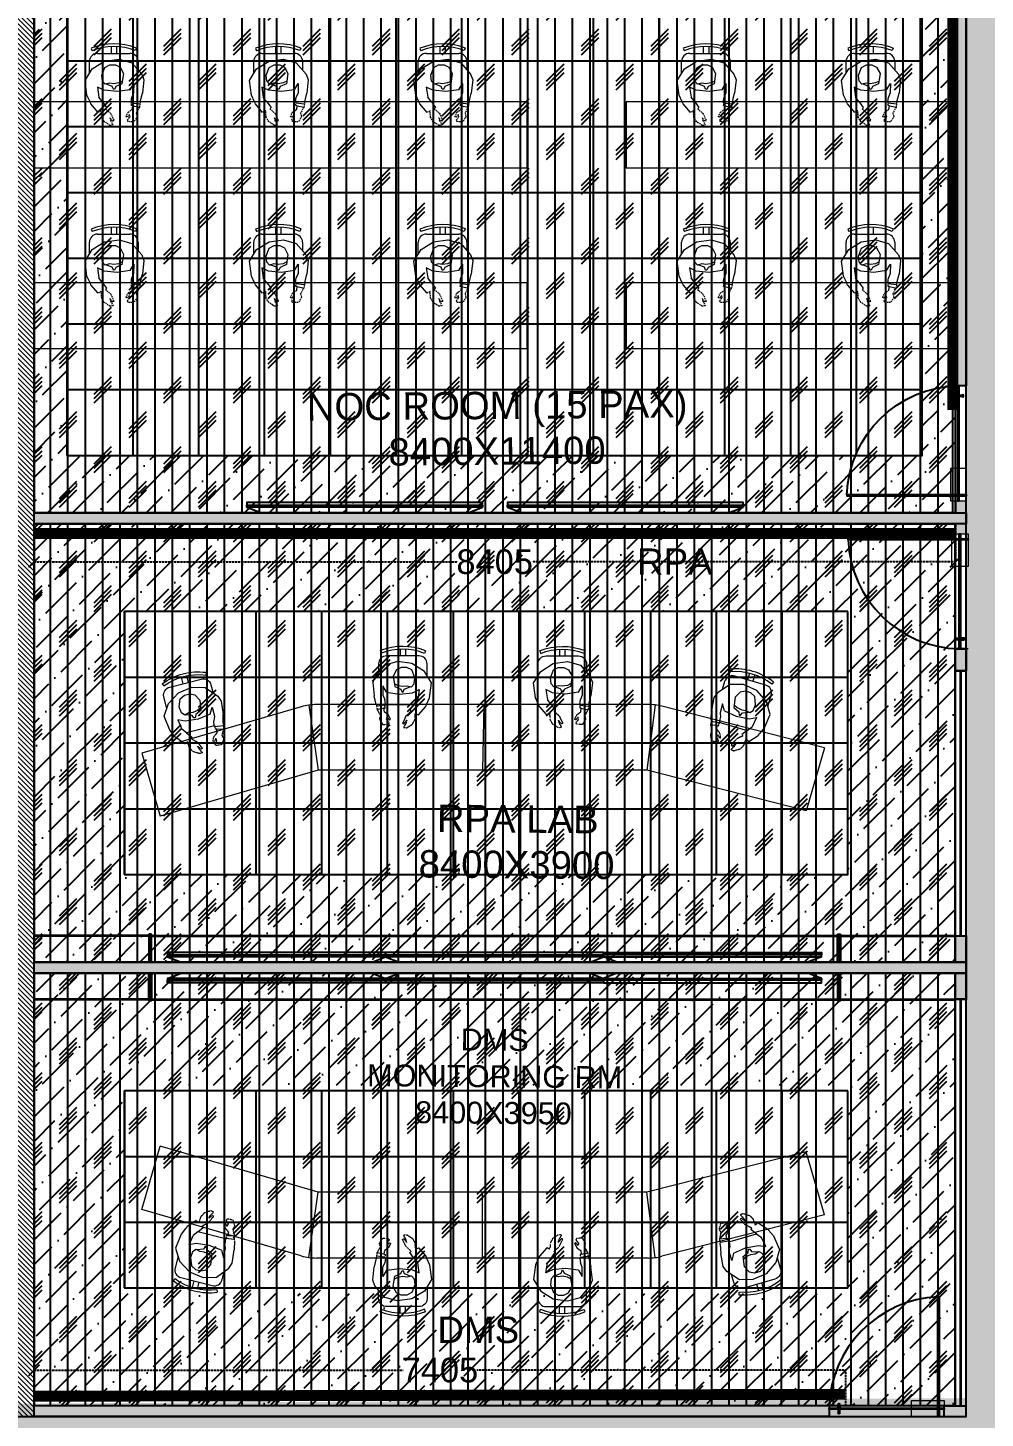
# Model space of a CAD drawing. Header units: millimetres. Extents: x 263321 to 2483465, y 33647 to 614421.
# Drawn here: x 2395340 to 2404074, y 394769 to 407459 of the extents above; entities that cross this region are included whole.
import ezdxf

# ---------------------------------------------------------------- set-up
doc = ezdxf.new("R2010")
doc.units = ezdxf.units.MM
doc.header["$PDMODE"] = 3
for name, pattern in [('( Hidden )', [0.375, 0.25, -0.125]), ('DASHED', [0.75, 0.5, -0.25]), ('HIDDEN', [0.375, 0.25, -0.125])]:
    doc.linetypes.add(name, pattern=pattern)
for name, color, linetype, lineweight in [('A-DOOR-FULL', 40, 'Continuous', 18), ('A-FURN-HUMAN', 252, 'Continuous', 9), ('A-FURN-MODULAR-', 6, 'Continuous', 9), ('A-FURN-MODULAR-CHAIR', 5, 'Continuous', 5), ('A-FURN-MODULAR-TABLETOP', 250, 'Continuous', 13), ('A-GLASS PARTITION', 5, 'Continuous', 18), ('A-GYPSUM PARTITION', 250, 'Continuous', 35), ('A-PLAN-COLUMN', 3, 'Continuous', 0), ('A-PLAN-RCC-HATCH', 8, 'Continuous', 13), ('FURNITURE', 30, 'Continuous', 5), ('FURNIURE', 33, 'Continuous', 35), ('PARTITION DIM.', 7, 'Continuous', 30), ('SW-PARTITION GYPSUM', 30, 'Continuous', 18), ('TOA-FL-CPT-1', 8, 'Continuous', 5), ('TOA-FL-CPT-3', 8, 'Continuous', 5)]:
    doc.layers.add(name, color=color, linetype=linetype, lineweight=lineweight)
for name, color, linetype in [('CEILING TOA', 250, 'Continuous'), ('DOOR', 5, 'Continuous'), ('ELECTRICAL EQUIPMENTS', 7, 'Continuous'), ('FIN WALL GRAPHIC', 10, 'Continuous'), ('FLOORING TOA', 7, 'Continuous'), ('PARTITION GYPSUM', 250, 'Continuous'), ('TEXT', 250, 'Continuous'), ('TOA-FC-MODULAR', 7, 'Continuous')]:
    doc.layers.add(name, color=color, linetype=linetype)
doc.layers.add('GRAPHIC 3- ENCLOSED AREAS', color=7, linetype='Continuous', true_color=0x408c3b)
doc.styles.add('ARIAL', font='arial.ttf')
doc.styles.add('TEXT @ 150', font='arial.ttf', dxfattribs={"height": 225})
doc.dimstyles.new('DIM @ 150', dxfattribs={"dimtxt": 225, "dimasz": 100, "dimexe": 1, "dimexo": 0, "dimgap": 0.5, "dimtad": 0, "dimdec": 0, "dimzin": 0, "dimdsep": 46, "dimtxsty": 'TEXT @ 150', "dimblk": 'ARCHTICK', "dimcen": -2, "dimclrd": 8, "dimclre": 8, "dimclrt": 256, "dimadec": 0, "dimazin": 0, "dimtfac": 1, "dimtdec": 0, "dimtofl": 0, "dimtmove": 0, "dimatfit": 3, "dimldrblk": 'OPEN90', "dimfxl": 1, "dimtolj": 1, "dimtzin": 0, "dimlwd": -1, "dimlwe": -1, "dimarcsym": 0})
pattern_1 = [(270, (90021.14, 24146.98), (158.75, -3e-14), []), (45, (89941.76, 24067.6), (-317.50014, 317.50014), [224.5065, -224.5065]), (45, (89941.76, 24027.9), (-317.50014, 317.50014), [224.5065, -224.5065]), (45, (89941.76, 23988.23), (-317.50014, 317.50014), [224.5065, -224.5065])]
pattern_2 = [(45, (13069.08, -8478.74), (84.189901, 308.696304), [396.875, -79.375, 0, -79.375])]

# ---------------------------------------------------------------- blocks, each defined once
blk = doc.blocks.new('A$C857d8ad0')
for points in [[(0, 36), (1819, 36), (1706, 81), (112, 81)], [(0, 36), (1819, 36), (1819, 21), (0, 21)], [(1819, 21), (0, 21), (0, 0), (1819, 0)]]:
    blk.add_lwpolyline(points, close=True)
blk = doc.blocks.new('Fire Tower-2700mm')
at = {"layer": 'A-PLAN-RCC-HATCH'}
h = blk.add_hatch(dxfattribs=at)
h.set_pattern_fill('ANSI31', color=256, scale=10, angle=90, style=0)
h.set_pattern_definition([(45, (218576.22, -299218.003), (22.4506403, -22.4506403), [])])
h.paths.add_polyline_path([(-4624, 7182), (-4624, -7618), (-4924, -7618), (-4924, 7182)])
at = {"layer": 'A-PLAN-COLUMN', "elevation": 0}
blk.add_lwpolyline([(-4624, 7182), (-4624, -7618), (-4924, -7618), (-4924, 7182)], close=True, dxfattribs=at)
blk = doc.blocks.new('CHOREE')
at = {"xscale": -1}
blk.add_blockref('Fire Tower-2700mm', (-8442, -1832), dxfattribs=at)
blk = doc.blocks.new('BIG CHOORE')
blk.add_blockref('CHOREE', (-2408, -1909))
blk = doc.blocks.new('Human Figure')
at = {"layer": 'A-FURN-HUMAN', "lineweight": 5}
for p, q in [((4609.08, 5772.43, 0), (4611.71, 5776.63, 0)), ((4609.08, 5772.43, 0), (4611.71, 5776.63, 0)), ((4611.71, 5776.63, 0), (4616.22, 5779.49)), ((4611.71, 5776.63, 0), (4616.22, 5779.49)), ((4616.22, 5779.49), (4621.49, 5780.21, 0)), ((4616.22, 5779.49), (4621.49, 5780.21, 0)), ((4621.49, 5780.21, 0), (4626.18, 5778.89, 0)), ((4621.49, 5780.21, 0), (4626.18, 5778.89, 0)), ((4626.18, 5778.89, 0), (4629.77, 5774.69, 0)), ((4626.18, 5778.89, 0), (4629.77, 5774.69, 0)), ((4609.78, 5766.99, 0), (4609.08, 5772.43, 0)), ((4609.78, 5766.99, 0), (4609.08, 5772.43, 0)), ((4629.77, 5774.69, 0), (4630.56, 5772.63, 0)), ((4629.77, 5774.69, 0), (4630.56, 5772.63, 0)), ((4630.56, 5772.63, 0), (4630.01, 5767.72, 0)), ((4630.56, 5772.63, 0), (4630.01, 5767.72, 0)), ((4610.91, 5764.54), (4609.78, 5766.99, 0)), ((4610.91, 5764.54), (4609.78, 5766.99, 0)), ((4616.02, 5768.83), (4613.59, 5769.99, 0)), ((4613.59, 5769.99, 0), (4614.12, 5766.32, 0)), ((4616.02, 5768.83), (4613.59, 5769.99, 0)), ((4613.59, 5769.99, 0), (4614.12, 5766.32, 0)), ((4620.77, 5768.32, 0), (4616.02, 5768.83)), ((4620.77, 5768.32, 0), (4616.02, 5768.83)), ((4625.5, 5769.01, 0), (4620.77, 5768.32, 0)), ((4625.5, 5769.01, 0), (4620.77, 5768.32, 0)), ((4626.81, 5767.94), (4626.19, 5766.32, 0)), ((4626.81, 5767.94), (4626.19, 5766.32, 0)), ((4626.86, 5771.32, 0), (4626.81, 5767.94)), ((4626.86, 5771.32, 0), (4626.81, 5767.94)), ((4629.26, 5764.54), (4630.01, 5767.72, 0)), ((4629.26, 5764.54), (4630.01, 5767.72, 0)), ((4613.88, 5760.76, 0), (4611.23, 5763.85, 0)), ((4613.88, 5760.76, 0), (4611.23, 5763.85, 0)), ((4615.48, 5764.54), (4614.12, 5766.32, 0)), ((4615.48, 5764.54), (4614.12, 5766.32, 0)), ((4615.48, 5764.54), (4616.97, 5762.59)), ((4615.48, 5764.54), (4616.97, 5762.59)), ((4625.89, 5764.54), (4626.19, 5766.32, 0)), ((4625.89, 5764.54), (4626.19, 5766.32, 0)), ((4626.5, 5763.17, 0), (4626.01, 5763.22, 0)), ((4626.5, 5763.17, 0), (4626.01, 5763.22, 0)), ((4626.32, 5761.85, 0), (4626.5, 5763.17, 0)), ((4626.32, 5761.85, 0), (4626.5, 5763.17, 0))]:
    blk.add_line(p, q, dxfattribs=at)
at = {"layer": 'A-FURN-HUMAN', "linetype": '( Hidden )', "lineweight": 5, "ltscale": 2}
for p, q in [((4611.23, 5763.85, 0), (4610.91, 5764.54, 0)), ((4611.23, 5763.85, 0), (4610.91, 5764.54, 0)), ((4615.02, 5761.34, 0), (4613.88, 5760.76, 0)), ((4615.02, 5761.34, 0), (4613.88, 5760.76, 0)), ((4615.16, 5758.98, 0), (4615.02, 5761.34, 0)), ((4615.16, 5758.98, 0), (4615.02, 5761.34, 0)), ((4616.97, 5762.59), (4616.53, 5762.09)), ((4616.97, 5762.59), (4616.53, 5762.09)), ((4616.53, 5762.09), (4618.44, 5760.37, 0)), ((4616.53, 5762.09), (4618.44, 5760.37, 0)), ((4624.81, 5760.79, 0), (4626.32, 5761.85, 0)), ((4624.81, 5760.79, 0), (4626.32, 5761.85, 0)), ((4626.01, 5763.22, 0), (4626.14, 5764.36, 0)), ((4626.01, 5763.22, 0), (4626.14, 5764.36, 0)), ((4628.92, 5762.69, 0), (4627.75, 5760.5, 0)), ((4628.92, 5762.69, 0), (4627.75, 5760.5, 0)), ((4629.12, 5763.93, 0), (4628.92, 5762.69, 0)), ((4629.12, 5763.93, 0), (4628.92, 5762.69, 0)), ((4629.26, 5764.54, 0), (4629.12, 5763.93, 0)), ((4629.26, 5764.54, 0), (4629.12, 5763.93, 0)), ((4616.12, 5757.36), (4615.16, 5758.98, 0)), ((4616.12, 5757.36), (4615.16, 5758.98, 0)), ((4618.19, 5756, 0), (4616.12, 5757.36)), ((4618.19, 5756, 0), (4616.12, 5757.36)), ((4619.17, 5757.51, 0), (4618.16, 5758.8, 0)), ((4618.16, 5758.8, 0), (4618.39, 5757.81, 0)), ((4619.17, 5757.51, 0), (4618.16, 5758.8, 0)), ((4618.16, 5758.8, 0), (4618.39, 5757.81, 0)), ((4618.39, 5757.81, 0), (4619.31, 5756.18, 0)), ((4618.39, 5757.81, 0), (4619.31, 5756.18, 0)), ((4618.44, 5760.37, 0), (4619.69, 5757.7, 0)), ((4618.44, 5760.37, 0), (4619.69, 5757.7, 0)), ((4619.69, 5757.7, 0), (4619.17, 5757.51, 0)), ((4619.69, 5757.7, 0), (4619.17, 5757.51, 0)), ((4624.06, 5759.18, 0), (4624.81, 5760.79, 0)), ((4624.06, 5759.18, 0), (4624.81, 5760.79, 0)), ((4624.51, 5758.96, 0), (4624.06, 5759.18, 0)), ((4624.51, 5758.96, 0), (4624.06, 5759.18, 0)), ((4624.5, 5757.93, 0), (4625.51, 5759.11, 0)), ((4624.5, 5757.93, 0), (4625.51, 5759.11, 0)), ((4624.87, 5757.37, 0), (4624.5, 5757.93, 0)), ((4624.87, 5757.37, 0), (4624.5, 5757.93, 0)), ((4625.32, 5759.95, 0), (4624.51, 5758.96, 0)), ((4625.32, 5759.95, 0), (4624.51, 5758.96, 0)), ((4626.89, 5757.28, 0), (4624.87, 5757.37, 0)), ((4626.89, 5757.28, 0), (4624.87, 5757.37, 0)), ((4625.51, 5759.11, 0), (4625.32, 5759.95, 0)), ((4625.51, 5759.11, 0), (4625.32, 5759.95, 0)), ((4628.12, 5759.23, 0), (4626.89, 5757.28, 0)), ((4628.12, 5759.23, 0), (4626.89, 5757.28, 0)), ((4627.75, 5760.5, 0), (4628.12, 5759.23, 0)), ((4627.75, 5760.5, 0), (4628.12, 5759.23, 0)), ((4619.31, 5756.18, 0), (4618.19, 5756, 0)), ((4619.31, 5756.18, 0), (4618.19, 5756, 0))]:
    blk.add_line(p, q, dxfattribs=at)
at = {"layer": 'A-FURN-HUMAN', "linetype": '( Hidden )', "lineweight": 5, "ltscale": 3}
for p, q in [((4625.9, 5764.39, 0), (4625.89, 5764.57, 0)), ((4625.9, 5764.39, 0), (4625.89, 5764.57, 0)), ((4626.14, 5764.36, 0), (4625.9, 5764.39, 0)), ((4626.14, 5764.36, 0), (4625.9, 5764.39, 0))]:
    blk.add_line(p, q, dxfattribs=at)
at = {"layer": 'A-FURN-HUMAN', "lineweight": 5, "elevation": 0}
for points in [[(4622.54, 5772.08), (4621.4, 5771.49), (4619.55, 5771.23), (4618.01, 5771.43), (4616.44, 5771.03), (4615.47, 5772.11), (4615.23, 5774.3), (4616.32, 5777.18), (4618.11, 5778.11), (4620.14, 5778.11), (4621.85, 5777.26), (4623.09, 5774.92), (4622.55, 5771.19), (4620.35, 5770.17), (4619.86, 5769.12), (4619.43, 5769.17), (4619.04, 5770.23), (4616.9, 5771)], [(4622.54, 5772.08), (4621.4, 5771.49), (4619.55, 5771.23), (4618.01, 5771.43), (4616.44, 5771.03), (4615.47, 5772.11), (4615.23, 5774.3), (4616.32, 5777.18), (4618.11, 5778.11), (4620.14, 5778.11), (4621.85, 5777.26), (4623.09, 5774.92), (4622.55, 5771.19), (4620.35, 5770.17), (4619.86, 5769.12), (4619.43, 5769.17), (4619.04, 5770.23), (4616.9, 5771)], [(4625.5, 5769.01), (4626.86, 5771.32)], [(4625.5, 5769.01), (4626.86, 5771.32)], [(4626.09, 5764.27), (4629.04, 5763.91)], [(4626.09, 5764.27), (4629.04, 5763.91)], [(4626.5, 5763.17), (4629.02, 5762.63)], [(4626.5, 5763.17), (4629.02, 5762.63)]]:
    blk.add_lwpolyline(points, dxfattribs=at)
at = {"layer": 'A-FURN-MODULAR-CHAIR', "color": 18, "lineweight": 15, "true_color": 0x000000}
for p, q in [((4613.64, 5782.3, 0), (4625.48, 5782.3, 0)), ((4610.68, 5774.98, 0), (4610.68, 5779.34, 0)), ((4628.44, 5779.34, 0), (4628.44, 5776.24, 0))]:
    blk.add_line(p, q, dxfattribs=at)
at = {"layer": 'A-FURN-MODULAR-CHAIR', "lineweight": 15}
for p, q in [((4613.64, 5782.3, 0), (4625.48, 5782.3, 0)), ((4610.68, 5774.98, 0), (4610.68, 5779.34, 0)), ((4628.44, 5779.34, 0), (4628.44, 5776.24, 0))]:
    blk.add_line(p, q, dxfattribs=at)
at = {"layer": 'A-FURN-MODULAR-CHAIR', "color": 18, "lineweight": 15, "true_color": 0x000000, "elevation": 0}
for points in [[(4611.29, 5784.13), (4611.67, 5783.22)], [(4618.58, 5784.79), (4618.58, 5782.3)], [(4620.56, 5784.79), (4620.56, 5782.3)], [(4627.86, 5784.22), (4627.49, 5783.3)]]:
    blk.add_lwpolyline(points, dxfattribs=at)
at = {"layer": 'A-FURN-MODULAR-CHAIR', "lineweight": 15, "elevation": 0}
for points in [[(4611.29, 5784.13), (4611.67, 5783.22)], [(4618.58, 5784.79), (4618.58, 5782.3)], [(4620.56, 5784.79), (4620.56, 5782.3)], [(4627.86, 5784.22), (4627.49, 5783.3)]]:
    blk.add_lwpolyline(points, dxfattribs=at)
at = {"layer": 'A-FURN-MODULAR-CHAIR', "color": 18, "lineweight": 15, "true_color": 0x000000, "elevation": 0}
blk.add_lwpolyline([(4625.89, 5764.57, -0.034638), (4625.48, 5764.54), (4615.48, 5764.54)], format="xyb", dxfattribs=at)
at = {"layer": 'A-FURN-MODULAR-CHAIR', "lineweight": 15, "elevation": 0}
blk.add_lwpolyline([(4625.89, 5764.57, -0.034638), (4625.48, 5764.54), (4615.48, 5764.54)], format="xyb", dxfattribs=at)
at = {"layer": 'A-FURN-MODULAR-CHAIR', "color": 18, "lineweight": 15, "true_color": 0x000000}
for centre, radius, start, end in [((4613.64, 5779.34, 0), 2.96, 90.0001, 180.0001), ((4619.68, 5763.49, 0), 22.29, 68.458, 112.0994), ((4619.68, 5763.49, 0), 21.3, 68.4839, 112.0994), ((4625.48, 5779.34, 0), 2.96, 0.0001, 90.0001)]:
    blk.add_arc(centre, radius, start, end, dxfattribs=at)
at = {"layer": 'A-FURN-MODULAR-CHAIR', "lineweight": 15}
for centre, radius, start, end in [((4613.64, 5779.34, 0), 2.96, 90.0001, 180.0001), ((4619.68, 5763.49, 0), 22.29, 68.458, 112.0994), ((4619.68, 5763.49, 0), 21.3, 68.4839, 112.0994), ((4625.48, 5779.34, 0), 2.96, 0.0001, 90.0001)]:
    blk.add_arc(centre, radius, start, end, dxfattribs=at)
blk = doc.blocks.new('FTJHT')
at = {"layer": 'A-FURN-HUMAN', "lineweight": 5}
for p, q in [((1011018, 474747, 0), (1010913, 474682, 0)), ((1011154, 474730, 0), (1011018, 474747, 0)), ((1010913, 474682, 0), (1010841, 474569, 0)), ((1011108, 474574, 0), (1011079, 474635, 0)), ((1011079, 474635, 0), (1011170, 474621, 0)), ((1011215, 474702, 0), (1011154, 474730, 0)), ((1011215, 474587, 0), (1011170, 474621, 0)), ((1011309, 474628, 0), (1011232, 474694, 0)), ((1010841, 474569, 0), (1010823, 474437, 0)), ((1011120, 474455, 0), (1011108, 474574, 0)), ((1011215, 474587, 0), (1011264, 474550, 0)), ((1010823, 474437, 0), (1010856, 474320, 0)), ((1011103, 474337, 0), (1011120, 474455, 0)), ((1010856, 474320, 0), (1010961, 474230, 0)), ((1010961, 474230, 0), (1011013, 474211, 0)), ((1011045, 474303, 0), (1011130, 474304, 0)), ((1011130, 474304, 0), (1011170, 474320, 0)), ((1011215, 474243, 0), (1011135, 474224, 0)), ((1011215, 474327, 0), (1011170, 474320, 0)), ((1011249, 474312, 0), (1011248, 474324, 0)), ((1011282, 474317, 0), (1011249, 474312, 0)), ((1011013, 474211, 0), (1011135, 474224, 0))]:
    blk.add_line(p, q, dxfattribs=at)
at = {"layer": 'A-FURN-HUMAN', "linetype": '( Hidden )', "lineweight": 5, "ltscale": 2}
for p, q in [((1011232, 474694, 0), (1011215, 474702, 0)), ((1011295, 474599, 0), (1011309, 474628, 0)), ((1011264, 474550, 0), (1011276, 474561, 0)), ((1011276, 474561, 0), (1011319, 474514, 0)), ((1011354, 474595, 0), (1011295, 474599, 0)), ((1011319, 474514, 0), (1011386, 474482, 0)), ((1011395, 474572, 0), (1011354, 474595, 0)), ((1011391, 474495, 0), (1011358, 474521, 0)), ((1011358, 474521, 0), (1011383, 474515, 0)), ((1011383, 474515, 0), (1011424, 474492, 0)), ((1011386, 474482, 0), (1011391, 474495, 0)), ((1011428, 474520, 0), (1011395, 474572, 0)), ((1011424, 474492, 0), (1011428, 474520, 0)), ((1011309, 474354, 0), (1011282, 474317, 0)), ((1011349, 474373, 0), (1011309, 474354, 0)), ((1011330, 474342, 0), (1011354, 474362, 0)), ((1011354, 474362, 0), (1011349, 474373, 0)), ((1011380, 474362, 0), (1011351, 474337, 0)), ((1011394, 474353, 0), (1011380, 474362, 0)), ((1011397, 474302, 0), (1011394, 474353, 0)), ((1011215, 474243, 0), (1011230, 474247, 0)), ((1011248, 474324, 0), (1011219, 474321, 0)), ((1011230, 474247, 0), (1011261, 474251, 0)), ((1011261, 474251, 0), (1011316, 474281, 0)), ((1011316, 474281, 0), (1011348, 474272, 0)), ((1011351, 474337, 0), (1011330, 474342, 0)), ((1011348, 474272, 0), (1011397, 474302, 0))]:
    blk.add_line(p, q, dxfattribs=at)
at = {"layer": 'A-FURN-HUMAN', "linetype": '( Hidden )', "lineweight": 5, "ltscale": 3}
for p, q in [((1011219, 474327, 0), (1011214, 474327, 0)), ((1011219, 474321, 0), (1011219, 474327, 0))]:
    blk.add_line(p, q, dxfattribs=at)
at = {"layer": 'A-FURN-HUMAN', "lineweight": 5, "elevation": 0}
for points in [[(1011026, 474411), (1011041, 474439), (1011048, 474486), (1011043, 474524), (1011053, 474563), (1011026, 474588), (1010971, 474594), (1010899, 474566), (1010876, 474522), (1010876, 474471), (1010897, 474428), (1010955, 474397), (1011049, 474411), (1011074, 474466), (1011101, 474478), (1011099, 474489), (1011073, 474499), (1011053, 474552)], [(1011103, 474337), (1011045, 474303)], [(1011222, 474322), (1011231, 474248)], [(1011249, 474312), (1011263, 474249)]]:
    blk.add_lwpolyline(points, dxfattribs=at)
at = {"layer": 'A-FURN-MODULAR-CHAIR', "lineweight": 15}
for p, q in [((1010771, 474633, 0), (1010771, 474338, 0)), ((1010954, 474707, 0), (1010845, 474707, 0)), ((1010845, 474264, 0), (1010922, 474264, 0))]:
    blk.add_line(p, q, dxfattribs=at)
at = {"layer": 'A-FURN-MODULAR-CHAIR', "lineweight": 15, "elevation": 0}
for points in [[(1010725, 474692), (1010748, 474683)], [(1010709, 474510), (1010771, 474510)], [(1010709, 474461), (1010771, 474461)], [(1010723, 474278), (1010746, 474287)]]:
    blk.add_lwpolyline(points, dxfattribs=at)
blk.add_lwpolyline([(1011214, 474327, 0.034638), (1011215, 474338), (1011215, 474587)], format="xyb", dxfattribs=at)
at = {"layer": 'A-FURN-MODULAR-CHAIR', "lineweight": 15}
for centre, radius, start, end in [((1011241, 474483, 0), 557, 157.9006, 201.542), ((1011241, 474483, 0), 532, 157.9006, 201.5161), ((1010845, 474633, 0), 74, 89.9999, 179.9999), ((1010845, 474338, 0), 74, 179.9999, 269.9999)]:
    blk.add_arc(centre, radius, start, end, dxfattribs=at)
blk = doc.blocks.new('_ArchTick')
at = {"color": 0, "linetype": 'ByBlock', "const_width": 0.15}
blk.add_lwpolyline([(-0.5, -0.5), (0.5, 0.5)], dxfattribs=at)
blk = doc.blocks.new('*D363')
at = {"layer": 'Defpoints', "color": 0, "transparency": 16777216}
for p in [(2395397, 402917), (2403802, 402931), (2403802, 402585)]:
    blk.add_point(p, dxfattribs=at)
at = {"layer": 'FIN WALL GRAPHIC', "color": 8, "linetype": 'HIDDEN', "transparency": 16777216}
for p, q in [((2395397, 402917), (2395397, 402584)), ((2403802, 402931), (2403802, 402584)), ((2395397, 402585), (2399262, 402585)), ((2403802, 402585), (2399937, 402585))]:
    blk.add_line(p, q, dxfattribs=at)
at = {"layer": 'FIN WALL GRAPHIC', "color": 8, "linetype": 'ByBlock', "transparency": 16777216, "xscale": 100, "yscale": 100, "zscale": 100, "rotation": 180}
blk.add_blockref('_ArchTick', (2395397, 402585), dxfattribs=at)
at = {"layer": 'FIN WALL GRAPHIC', "color": 8, "linetype": 'ByBlock', "transparency": 16777216, "xscale": 100, "yscale": 100, "zscale": 100}
blk.add_blockref('_ArchTick', (2403802, 402585), dxfattribs=at)
at = {"layer": 'FIN WALL GRAPHIC', "transparency": 16777216, "insert": (2399599, 402585), "char_height": 225, "attachment_point": 5, "style": 'TEXT @ 150'}
blk.add_mtext('\\A1;8405', dxfattribs=at)
blk = doc.blocks.new('_Open90')
at = {"color": 0, "linetype": 'ByBlock'}
for p, q in [((0, 0), (-1, 0)), ((-0.5, 0.5), (0, 0)), ((0, 0), (-0.5, -0.5))]:
    blk.add_line(p, q, dxfattribs=at)
blk = doc.blocks.new('*D364')
at = {"layer": 'Defpoints', "color": 0, "transparency": 16777216}
for p in [(2402802, 395207), (2395397, 395149), (2402802, 394883)]:
    blk.add_point(p, dxfattribs=at)
at = {"layer": 'FIN WALL GRAPHIC', "color": 8, "linetype": 'HIDDEN', "transparency": 16777216}
for p, q in [((2395397, 395149), (2395397, 395208)), ((2395397, 395207), (2398763, 395207)), ((2402802, 395207), (2399436, 395207)), ((2402802, 394883), (2402802, 395208))]:
    blk.add_line(p, q, dxfattribs=at)
at = {"layer": 'FIN WALL GRAPHIC', "color": 8, "linetype": 'ByBlock', "transparency": 16777216, "xscale": 100, "yscale": 100, "zscale": 100, "rotation": 180}
blk.add_blockref('_ArchTick', (2395397, 395207), dxfattribs=at)
at = {"layer": 'FIN WALL GRAPHIC', "color": 8, "linetype": 'ByBlock', "transparency": 16777216, "xscale": 100, "yscale": 100, "zscale": 100}
blk.add_blockref('_ArchTick', (2402802, 395207), dxfattribs=at)
at = {"layer": 'FIN WALL GRAPHIC', "transparency": 16777216, "insert": (2399099, 395207), "char_height": 225, "attachment_point": 5, "style": 'TEXT @ 150'}
blk.add_mtext('\\A1;7405', dxfattribs=at)
blk = doc.blocks.new('door-3f-01')
at = {"layer": 'A-FURN-MODULAR-', "color": 252, "linetype": 'DASHED', "ltscale": 120, "true_color": 0x939598}
blk.add_lwpolyline([(0, 0), (-10.2, 0), (-10.2, 5.08), (0, 5.08), (0, 0)], dxfattribs=at)
at = {"layer": 'A-GLASS PARTITION', "color": 5}
blk.add_line((-36, 0), (-36, 4), dxfattribs=at)
at = {"layer": 'DOOR', "elevation": 0}
blk.add_lwpolyline([(-1.95, 37.5), (-1.55, 37.5), (-1.55, 0), (-1.95, 0)], close=True, dxfattribs=at)
at = {"layer": 'DOOR'}
blk.add_lwpolyline([(-36, 2.34), (-36, 2.74), (0, 2.74), (0, 2.34)], close=True, dxfattribs=at)
for points in [[(-32.64, 3.74), (-32.64, 2.74), (-33.14, 2.74), (-33.14, 3.74)], [(-32.64, 1.34), (-32.64, 2.34), (-33.14, 2.34), (-33.14, 1.34)]]:
    blk.add_lwpolyline(points, dxfattribs=at)
for centre in [(-32.89, 3.86), (-32.89, 1.22)]:
    blk.add_circle(centre, 0.278, dxfattribs=at)
at = {"layer": 'DOOR', "color": 252, "true_color": 0x939598}
blk.add_arc((-0.52, 2.04, 0), 35.48, 92.2973, 178.8766, dxfattribs=at)

msp = doc.modelspace()

# ---------------------------------------------------------------- hatches: boundary and pattern name
at = {"layer": 'A-GYPSUM PARTITION'}
h = msp.add_hatch(color=20, dxfattribs=at)
h.dxf.hatch_style = 1
h.paths.add_polyline_path([(2403799.547, 409580.047), (2403899.547, 409580.047), (2403899.546, 404190.951), (2403799.546, 404190.951)])
h = msp.add_hatch(color=20, dxfattribs=at)
h.dxf.hatch_style = 1
h.paths.add_polyline_path([(2403799.547, 399172.505), (2403799.547, 398931.981), (2403899.547, 398931.981), (2403899.547, 399172.505)])
h.paths.add_polyline_path([(2403799.547, 403031.104), (2403799.547, 403140.951), (2403899.547, 403140.951), (2403899.547, 403031.104)])
h.paths.add_polyline_path([(2403799.547, 402931.104), (2403799.547, 402841.257), (2403899.547, 402841.257), (2403899.547, 402931.104)])
h = msp.add_hatch(color=20, dxfattribs=at)
h.dxf.hatch_style = 1
h.paths.add_polyline_path([(2395396.796, 403031.104), (2403899.547, 403031.104), (2403899.547, 402931.104), (2395396.796, 402931.104)])
h = msp.add_hatch(color=20, dxfattribs=at)
h.dxf.hatch_style = 1
h.paths.add_polyline_path([(2403899.547, 401591.257), (2403799.547, 401591.257), (2403799.547, 401791.257), (2403899.547, 401791.257)])
h = msp.add_hatch(color=20, dxfattribs=at)
h.dxf.hatch_style = 1
h.paths.add_polyline_path([(2395396.796, 398931.981), (2403899.547, 398931.981), (2403899.547, 398831.981), (2395396.796, 398831.981)])
h = msp.add_hatch(color=20, dxfattribs=at)
h.dxf.hatch_style = 1
h.paths.add_polyline_path([(2403799.547, 398831.981), (2403899.547, 398831.981), (2403899.547, 398591.457), (2403799.547, 398591.457)])
h = msp.add_hatch(color=20, dxfattribs=at)
h.dxf.hatch_style = 1
h.paths.add_polyline_path([(2395396.796, 394883.563), (2402649.549, 394883.564), (2402649.549, 394783.564), (2395396.796, 394783.563)])
h = msp.add_hatch(color=20, dxfattribs=at)
h.dxf.hatch_style = 1
h.paths.add_polyline_path([(2403699.548, 394882.052), (2403899.558, 394882.052), (2403899.558, 394782.052), (2403699.548, 394782.052)])
at = {"layer": 'CEILING TOA', "true_color": 0x939598}
h = msp.add_hatch(dxfattribs=at)
h.set_pattern_fill('ANSI36', color=252, scale=50)
h.set_pattern_definition(pattern_2)
h.paths.add_polyline_path([(2403499.618, 408956.578), (2395699.618, 408956.578), (2395699.618, 403556.578), (2403499.618, 403556.578)], flags=16)
h.paths.add_polyline_path([(2395396.796, 409482.052), (2403802.44, 409482.052), (2403802.44, 403031.104), (2395396.796, 403031.104)])
h = msp.add_hatch(dxfattribs=at)
h.set_pattern_fill('ANSI36', color=252, scale=50)
h.set_pattern_definition(pattern_2)
h.paths.add_polyline_path([(2402821.796, 402131.542), (2396221.796, 402131.542), (2396221.796, 399731.542), (2402821.796, 399731.542)], flags=16)
h.paths.add_polyline_path([(2403799.547, 402931.104), (2395396.796, 402931.104), (2395396.796, 398931.981), (2403799.547, 398931.981)])
h = msp.add_hatch(dxfattribs=at)
h.set_pattern_fill('ANSI36', color=252, scale=50)
h.set_pattern_definition(pattern_2)
h.paths.add_polyline_path([(2402821.796, 397807.772), (2396221.796, 397807.772), (2396221.796, 395907.772), (2402821.796, 395907.772)], flags=16)
h.paths.add_polyline_path([(2403799.547, 398831.981), (2395396.796, 398831.981), (2395396.796, 394883.563), (2403799.547, 394883.563)])
at = {"layer": 'TOA-FC-MODULAR'}
h = msp.add_hatch(dxfattribs=at)
h.set_pattern_fill('_USER', color=252, scale=600, angle=270, double=1, pattern_type=0)
h.set_pattern_definition([(270, (2404099.6, 409556.6), (600, -1e-13), []), (0, (2404099.6, 409556.6), (0, 600), [])])
h.paths.add_polyline_path([(2403499.618, 408956.578), (2395699.618, 408956.578), (2395699.618, 403556.578), (2403499.618, 403556.578)])
h = msp.add_hatch(dxfattribs=at)
h.set_pattern_fill('_USER', color=252, scale=600, angle=270, double=1, pattern_type=0)
h.set_pattern_definition([(270, (2402821.8, 399731.54), (600, -1e-13), []), (0, (2402821.8, 399731.54), (0, 600), [])])
h.paths.add_polyline_path([(2402821.796, 402131.542), (2396221.796, 402131.542), (2396221.796, 399731.542), (2402821.796, 399731.542)])
h = msp.add_hatch(dxfattribs=at)
h.set_pattern_fill('_USER', color=252, scale=600, angle=270, double=1, pattern_type=0)
h.set_pattern_definition([(270, (2402821.8, 395957.8), (600, -1e-13), []), (0, (2402821.8, 395957.8), (0, 600), [])])
h.paths.add_polyline_path([(2402821.796, 397757.772), (2396221.796, 397757.772), (2396221.796, 395957.772), (2402821.796, 395957.772)])
at = {"layer": 'TOA-FL-CPT-1', "true_color": 0xc7c8ca}
h = msp.add_hatch(dxfattribs=at)
h.set_pattern_fill('AR-PARQ1', color=9, scale=3)
h.set_pattern_definition([(90, (90021.1, 24147), (-914.4, 914.4), [914.4, -914.4]), (90, (90173.5, 24147), (-914.4, 914.4), [914.4, -914.4]), (90, (90325.9, 24147), (-914.4, 914.4), [914.4, -914.4]), (90, (90478.3, 24147), (-914.4, 914.4), [914.4, -914.4]), (90, (90630.7, 24147), (-914.4, 914.4), [914.4, -914.4]), (90, (90783.1, 24147), (-914.4, 914.4), [914.4, -914.4]), (90, (90935.5, 24147), (-914.4, 914.4), [914.4, -914.4]), (0, (90021.1, 25061.4), (914.4, -914.4), [914.4, -914.4]), (0, (90021.1, 25213.8), (914.4, -914.4), [914.4, -914.4]), (0, (90021.1, 25366.2), (914.4, -914.4), [914.4, -914.4]), (0, (90021.1, 25518.6), (914.4, -914.4), [914.4, -914.4]), (0, (90021.1, 25671), (914.4, -914.4), [914.4, -914.4]), (0, (90021.1, 25823.4), (914.4, -914.4), [914.4, -914.4]), (0, (90021.1, 25975.8), (914.4, -914.4), [914.4, -914.4])])
edge = h.paths.add_edge_path()
edge.add_arc((2396128.727, -119195.432), 546828.493, 90.92532943, 95.29958843)
edge.add_line((2345621.769, 425295.567), (2345621.769, 409482.052))
edge.add_line((2345621.769, 409482.052), (2347129.201, 409481.857))
edge.add_arc((2347102.083, 408732.348), 750, 0, 87.9279004, ccw=False)
edge.add_line((2347852.083, 408732.348), (2347852.23, 389991.103))
edge.add_line((2347852.23, 389991.103), (2342396.706, 389991.103))
edge.add_line((2342396.706, 389991.103), (2342397.172, 380682.159))
edge.add_line((2342397.172, 380682.159), (2351396.796, 380682.159))
edge.add_line((2351396.796, 380682.159), (2351396.796, 379682.052))
edge.add_line((2351396.796, 379682.052), (2350496.796, 379682.052))
edge.add_line((2350496.796, 379682.052), (2350496.796, 377891.004))
edge.add_arc((2372893.597, 61240.666), 317441.417, 85.95303216, 94.04581501, ccw=False)
edge.add_line((2395296.77, 377890.553), (2395296.77, 379682.052))
edge.add_line((2395296.77, 379682.052), (2394396.796, 379682.052))
edge.add_line((2394396.796, 379682.052), (2394396.796, 380682.052))
edge.add_line((2394396.796, 380682.052), (2405177.531, 380682.052))
edge.add_line((2405177.531, 380682.052), (2405177.531, 389182.052))
edge.add_line((2405177.531, 389182.052), (2406496.796, 389182.052))
edge.add_line((2406496.796, 389182.052), (2406496.796, 383082.052))
edge.add_line((2406496.796, 383082.052), (2408136.796, 383082.052))
edge.add_line((2408136.796, 383082.052), (2408136.796, 389182.052))
edge.add_line((2408136.796, 389182.052), (2413779.159, 389181.861))
edge.add_line((2413779.159, 389181.861), (2414010.251, 390682.052))
edge.add_line((2414010.251, 390682.052), (2405396.796, 390682.052))
edge.add_line((2405396.796, 390682.052), (2405396.796, 411581.926))
edge.add_line((2405396.796, 411581.926), (2403146.796, 411581.926))
edge.add_arc((2403146.796, 411881.926), 300, 180, 270, ccw=False)
edge.add_line((2402846.796, 411881.926), (2402846.796, 413382.052))
edge.add_arc((2403146.796, 413382.052), 300, 90, 180, ccw=False)
edge.add_line((2403146.796, 413682.052), (2417553.202, 413682.052))
edge.add_line((2417553.202, 413682.052), (2417799.7, 415282.257))
edge.add_line((2417799.7, 415282.257), (2411837.001, 415281.729))
edge.add_line((2411837.001, 415281.729), (2411837.001, 417657.174))
edge.add_line((2411837.001, 417657.174), (2416421.528, 417657.174))
edge.add_line((2416421.528, 417657.174), (2416421.528, 418657.174))
edge.add_line((2416421.528, 418657.174), (2411836.796, 418657.174))
edge.add_line((2411836.796, 418657.174), (2411836.796, 421262.052))
edge.add_line((2411836.796, 421262.052), (2410296.796, 421262.052))
edge.add_line((2410296.796, 421262.052), (2410296.796, 415281.575))
edge.add_line((2410296.796, 415281.575), (2402846.796, 415281.575))
edge.add_line((2402846.796, 415281.575), (2402846.796, 424532.052))
edge.add_line((2402846.796, 424532.052), (2402846.796, 424581.286))
edge.add_line((2402846.796, 424581.286), (2395396.796, 424582.052))
edge.add_line((2395396.796, 424582.052), (2395396.796, 423682.052))
edge.add_line((2395396.796, 423682.052), (2394396.796, 423682.052))
edge.add_line((2394396.796, 423682.052), (2394396.796, 424581.86))
edge.add_line((2394396.796, 424581.86), (2387296.514, 424582.052))
edge.add_line((2387296.514, 424582.052), (2387297.806, 427561.749))
h.paths.add_polyline_path([(2357571.796, 409582.052), (2403896.373, 409582.052), (2403899.547, 394952.31), (2375096.795, 394783.782), (2375096.795, 396862.052), (2373596.796, 396864.771), (2373596.796, 394782.052), (2369971.795, 394800.838), (2370046.875, 396862.052), (2368385.069, 396703.686), (2368471.796, 394819.625), (2357571.796, 394782.052)], flags=16)
h.paths.add_polyline_path([(2363596.796, 414832.306), (2384296.459, 414782.218), (2384296.434, 411581.926), (2384538.462, 411581.927), (2384538.462, 409582.052), (2378653.494, 409582.052), (2378650.056, 411581.898), (2363596.796, 411631.98)], flags=16)
h.paths.add_polyline_path([(2392707.043, 411682.849), (2384396.821, 411683.632), (2384396.821, 414782.218), (2392707.043, 414781.434)], flags=16)
h.paths.add_polyline_path([(2400346.796, 422010.357), (2401546.802, 422010.357), (2401546.802, 416210.358), (2400346.796, 416210.358)], flags=16)
h.paths.add_polyline_path([(2349453.189, 392877.837), (2349451.159, 392879.273), (2349451.159, 390061.804), (2349453.189, 390060.368)], flags=16)
h.paths.add_polyline_path([(2379396.791, 389980.182), (2384396.796, 389980.182), (2384396.796, 392980.182), (2379396.791, 392980.182)], flags=16)
at = {"layer": 'TOA-FL-CPT-3', "lineweight": -3}
h = msp.add_hatch(dxfattribs=at)
h.set_pattern_fill('CORK', color=2, scale=50, angle=270)
h.set_pattern_definition(pattern_1)
h.paths.add_polyline_path([(2395396.796, 403031.104), (2403778.097, 403031.104), (2403778.097, 409482.352), (2395396.796, 409482.352)])
h = msp.add_hatch(dxfattribs=at)
h.set_pattern_fill('CORK', color=2, scale=50, angle=270)
h.set_pattern_definition(pattern_1)
h.paths.add_polyline_path([(2403799.546, 398931.981), (2395396.796, 398931.981), (2395396.796, 402931.104), (2403799.546, 402931.104)])
h = msp.add_hatch(dxfattribs=at)
h.set_pattern_fill('CORK', color=2, scale=50, angle=270)
h.set_pattern_definition(pattern_1)
h.paths.add_polyline_path([(2395396.796, 398831.981), (2403799.546, 398831.981), (2403799.546, 394882.052), (2395396.796, 394882.052)])

# ---------------------------------------------------------------- linework, layer by layer
at = {"layer": 'A-FURN-MODULAR-TABLETOP', "lineweight": 0, "ltscale": 12}
for p, q in [((2397834.397, 401262.533), (2396380.608, 400838.826)), ((2397903.64, 401277.487), (2397988.577, 400682.505)), ((2401001.108, 401282.505), (2397974.301, 401282.505)), ((2399501.108, 401282.505), (2399488.577, 400682.505)), ((2401063.28, 401278.624), (2400988.577, 400682.505)), ((2402609.135, 400888.314), (2401124.486, 401267.044)), ((2402609.225, 400888.623), (2402441.34, 400312.589)), ((2396380.608, 400838.826), (2396548.493, 400262.792)), ((2397988.577, 400682.505), (2396548.493, 400262.792)), ((2400988.577, 400682.505), (2397988.577, 400682.505)), ((2402442.194, 400312.372), (2400988.577, 400682.505)), ((2396380.608, 396674.693), (2396548.493, 397250.727)), ((2397988.577, 396831.014), (2396548.493, 397250.727)), ((2402442.194, 397201.147), (2400988.577, 396831.014)), ((2402609.225, 396624.896), (2402441.34, 397200.93)), ((2397903.64, 396236.033), (2397988.577, 396831.014)), ((2400988.577, 396831.014), (2397988.577, 396831.014)), ((2399487.705, 396231.014), (2399488.577, 396831.014)), ((2401063.28, 396234.895), (2400988.577, 396831.014)), ((2397834.397, 396250.986), (2396380.608, 396674.693)), ((2402609.135, 396625.205), (2401124.486, 396246.475)), ((2401001.108, 396231.014), (2397974.301, 396231.014))]:
    msp.add_line(p, q, dxfattribs=at)
at = {"layer": 'A-FURN-MODULAR-TABLETOP', "lineweight": 0, "ltscale": 12, "elevation": 0}
for points in [[(2399896.796, 406782.052), (2395396.796, 406782.052), (2395396.796, 406182.052), (2399896.796, 406182.052)], [(2396896.796, 406782.052), (2396896.796, 406182.052)], [(2398396.796, 406782.052), (2398396.796, 406182.052)], [(2399896.796, 406182.052), (2399896.796, 406782.052)], [(2403799.547, 406782.052), (2400799.547, 406782.052), (2400799.547, 406182.052), (2403799.547, 406182.052)], [(2402299.547, 406182.052), (2402299.547, 406782.052)], [(2402299.547, 406782.052), (2402299.547, 406182.052)], [(2403799.547, 406182.052), (2403799.547, 406782.052)], [(2399896.796, 405132.052), (2395396.796, 405132.052), (2395396.796, 404532.052), (2399896.796, 404532.052)], [(2396896.796, 405132.052), (2396896.796, 404532.052)], [(2398396.796, 405132.052), (2398396.796, 404532.052)], [(2399896.796, 404532.052), (2399896.796, 405132.052)], [(2403799.547, 405132.052), (2400799.547, 405132.052), (2400799.547, 404532.052), (2403799.547, 404532.052)], [(2402299.547, 404532.052), (2402299.547, 405132.052)], [(2402299.547, 405132.052), (2402299.547, 404532.052)], [(2403799.547, 404532.052), (2403799.547, 405132.052)]]:
    msp.add_lwpolyline(points, dxfattribs=at)
at = {"layer": 'A-FURN-MODULAR-TABLETOP', "lineweight": 0, "ltscale": 12}
for centre, start, end in [((2397974.301, 400782.505), 90, 106.2487625), ((2401001.108, 400782.505), 75.7144215, 90), ((2397974.301, 396731.014), 253.7512375, 270), ((2401001.108, 396731.014), 270, 284.2855785)]:
    msp.add_arc(centre, 500, start, end, dxfattribs=at)
at = {"layer": 'A-GLASS PARTITION', "linetype": 'ByBlock', "ltscale": 5, "elevation": 0}
for points in [[(2403799.547, 399171.735), (2403799.547, 401591.257), (2403899.547, 401591.257), (2403899.547, 399171.735)], [(2403799.547, 394882.052), (2403799.547, 398590.983), (2403899.547, 398590.983), (2403899.547, 394882.052)]]:
    msp.add_lwpolyline(points, dxfattribs=at)
at = {"layer": 'A-GLASS PARTITION', "ltscale": 5, "const_width": 25, "elevation": 0}
for points in [[(2403849.547, 399171.735), (2403849.547, 401591.257)], [(2403849.547, 394882.052), (2403849.547, 398590.983)]]:
    msp.add_lwpolyline(points, dxfattribs=at)
at = {"layer": 'CEILING TOA', "elevation": 0}
for points in [[(2395396.796, 403031.104), (2403802.44, 403031.104), (2403802.44, 409482.052), (2395396.796, 409482.052)], [(2395396.796, 409482.052), (2403802.44, 409482.052), (2403802.44, 403031.104), (2395396.796, 403031.104)], [(2403499.618, 408956.578), (2395699.618, 408956.578), (2395699.618, 403556.578), (2403499.618, 403556.578)], [(2403799.547, 402931.104), (2395396.796, 402931.104), (2395396.796, 398931.981), (2403799.547, 398931.981)], [(2403799.547, 402931.104), (2395396.796, 402931.104), (2395396.796, 398931.981), (2403799.547, 398931.981)], [(2402821.796, 402131.542), (2396221.796, 402131.542), (2396221.796, 399731.542), (2402821.796, 399731.542)], [(2395396.796, 398931.981), (2403899.547, 398931.981), (2403899.547, 398831.981), (2395396.796, 398831.981)], [(2403799.547, 398831.981), (2395396.796, 398831.981), (2395396.796, 394883.563), (2403799.547, 394883.563)], [(2403799.547, 398831.981), (2395396.796, 398831.981), (2395396.796, 394883.563), (2403799.547, 394883.563)], [(2403799.547, 398831.981), (2403899.547, 398831.981), (2403899.547, 398591.457), (2403799.547, 398591.457)], [(2402821.796, 397757.772), (2396221.796, 397757.772), (2396221.796, 395957.772), (2402821.796, 395957.772)], [(2395396.796, 394883.563), (2402649.549, 394883.564), (2402649.549, 394783.564), (2395396.796, 394783.563)]]:
    msp.add_lwpolyline(points, close=True, dxfattribs=at)
at = {"layer": 'FLOORING TOA', "elevation": 0}
for points in [[(2357571.796, 409582.052), (2403896.373, 409582.052), (2403898.058, 394782.052), (2357571.796, 394782.052)], [(2395396.796, 403031.104), (2403778.097, 403031.104), (2403778.097, 409482.352), (2395396.796, 409482.352)], [(2403799.546, 398931.981), (2395396.796, 398931.981), (2395396.796, 402931.104), (2403799.546, 402931.104)], [(2395396.796, 398831.981), (2403799.546, 398831.981), (2403799.546, 394882.052), (2395396.796, 394882.052)]]:
    msp.add_lwpolyline(points, close=True, dxfattribs=at)
at = {"layer": 'FURNIURE'}
for p, q in [((2396445.98, 399172.505), (2395396.796, 399172.505)), ((2396465.98, 399172.505), (2402730.362, 399172.505)), ((2402750.362, 399172.505), (2403799.547, 399172.505)), ((2396445.98, 398591.457), (2395396.796, 398591.457)), ((2396465.98, 398591.457), (2402730.362, 398591.457)), ((2402750.362, 398591.457), (2403799.547, 398591.457))]:
    msp.add_line(p, q, dxfattribs=at)
at = {"layer": 'FURNIURE', "elevation": 0}
for points in [[(2396465.98, 398932.505), (2396465.98, 399182.505), (2396445.98, 399182.505), (2396445.98, 398932.505)], [(2402730.362, 398932.505), (2402730.362, 399182.505), (2402750.362, 399182.505), (2402750.362, 398932.505)], [(2396465.98, 398831.457), (2396465.98, 398581.457), (2396445.98, 398581.457), (2396445.98, 398831.457)], [(2402730.362, 398831.457), (2402730.362, 398581.457), (2402750.362, 398581.457), (2402750.362, 398831.457)]]:
    msp.add_lwpolyline(points, dxfattribs=at)
at = {"layer": 'GRAPHIC 3- ENCLOSED AREAS', "const_width": 100, "elevation": 0}
for points in [[(2403777.856, 403970.951), (2403777.856, 409486.308)], [(2395396.796, 402842.473), (2403799.738, 402842.473)]]:
    msp.add_lwpolyline(points, dxfattribs=at)
at = {"layer": 'GRAPHIC 3- ENCLOSED AREAS', "const_width": 100}
msp.add_lwpolyline([(2402796.18, 394986.993), (2395396.796, 394969.148)], dxfattribs=at)
at = {"layer": 'PARTITION DIM.', "elevation": 0}
msp.add_lwpolyline([(2403899.547, 401591.257), (2403799.547, 401591.257), (2403799.547, 401791.257), (2403899.547, 401791.257)], close=True, dxfattribs=at)
at = {"layer": 'PARTITION GYPSUM', "color": 18, "true_color": 0x000000}
for p, q in [((2403799.547, 402931.104), (2395396.796, 402931.104)), ((2403899.547, 398831.981), (2403899.547, 398931.981)), ((2403799.547, 398831.981), (2395396.796, 398831.981))]:
    msp.add_line(p, q, dxfattribs=at)
at = {"layer": 'PARTITION GYPSUM', "color": 18, "true_color": 0x000000, "elevation": 0}
for points in [[(2403899.547, 409582.052), (2403899.546, 404190.951), (2403799.546, 404190.951), (2403799.547, 409482.052)], [(2403899.547, 398831.981), (2395396.796, 398831.981), (2395396.796, 398931.981), (2403899.547, 398931.981)]]:
    msp.add_lwpolyline(points, dxfattribs=at)
for points in [[(2395396.796, 403031.104), (2403899.547, 403031.104), (2403899.547, 402931.104), (2395396.796, 402931.104)], [(2403799.547, 399171.735), (2403899.547, 399171.735), (2403899.547, 398931.981), (2403799.547, 398931.981)], [(2403799.547, 398831.981), (2403899.547, 398831.981), (2403899.547, 398592.227), (2403799.547, 398592.227)], [(2395396.796, 394882.858), (2402649.548, 394883.563), (2402649.548, 394783.563), (2395396.796, 394782.858)], [(2403699.548, 394882.052), (2403898.058, 394882.052), (2403898.058, 394782.052), (2403699.548, 394782.052)]]:
    msp.add_lwpolyline(points, close=True, dxfattribs=at)
at = {"layer": 'SW-PARTITION GYPSUM', "color": 18, "ltscale": 5, "true_color": 0x000000, "elevation": 0}
for points in [[(2403799.547, 403031.104), (2403799.546, 403140.951), (2403899.546, 403140.951), (2403899.547, 403031.104)], [(2403799.547, 402931.104), (2403799.547, 402841.257), (2403899.547, 402841.257), (2403899.547, 402931.104)], [(2403799.547, 401591.257), (2403799.547, 398931.981), (2403899.547, 398931.981), (2403899.547, 401591.257)]]:
    msp.add_lwpolyline(points, close=True, dxfattribs=at)

# ---------------------------------------------------------------- block references
msp.add_blockref('BIG CHOORE', (2401322.534, 406141.239))
at = {"layer": 'A-DOOR-FULL', "linetype": 'Continuous', "yscale": 29.16666484490015, "zscale": 29.16666484490015}
for p, xscale, rotation in [((2403904.696, 403140.951, 0), -29.16666484490015, 90.00010346574246), ((2403917.798, 402841.257), 29.16666484490015, 89.99989653425754), ((2403699.548, 394782.052), 29.16666484490015, 359.9998965342576)]:
    msp.add_blockref('door-3f-01', p, dxfattribs=dict(at, xscale=xscale, rotation=rotation))
at = {"layer": 'A-FURN-MODULAR-TABLETOP', "color": 161, "linetype": 'ByBlock', "xscale": 25, "yscale": 25, "zscale": 25}
for p in [(2280634.762, 262668.498, 0), (2282134.762, 262668.498, 0), (2283634.762, 262668.498, 0), (2286037.513, 262668.498, 0), (2287537.513, 262668.498, 0), (2280634.762, 261018.498, 0), (2282134.762, 261018.498, 0), (2283634.762, 261018.498, 0), (2286037.513, 261018.498, 0), (2287537.513, 261018.498, 0)]:
    msp.add_blockref('Human Figure', p, dxfattribs=at)
at = {"layer": 'ELECTRICAL EQUIPMENTS'}
for p, xscale, yscale, zscale, rotation in [((2399489.279, 403127.193), 1.182202112895324, 1.182202112895324, 1.182202112895324, 180), ((2401865.841, 403127.193), 1.182202112895324, 1.182202112895324, 1.182202112895324, 180), ((2398604.107, 399020.312), 1.093194463970399, 1.093194463970399, 1.093194463970399, 180.0000000000015), ((2400592.235, 399020.312), 1.093194463970399, 1.093194463970399, 1.093194463970399, 180), ((2400592.235, 399020.312), -1.093194463970399, 1.093194463970399, 1.093194463970399, 180), ((2398604.107, 398743.65), -1.093194463970399, 1.093194463970399, 1.093194463970399, 359.9999999999985)]:
    msp.add_blockref('A$C857d8ad0', p, dxfattribs=dict(at, xscale=xscale, yscale=yscale, zscale=zscale, rotation=rotation))
at = {"layer": 'ELECTRICAL EQUIPMENTS', "yscale": 1.093194463970399, "zscale": 1.093194463970399}
for xscale in [-1.093194463970399, 1.093194463970399]:
    msp.add_blockref('A$C857d8ad0', (2400592.235, 398743.65), dxfattribs=dict(at, xscale=xscale))
at = {"layer": 'FURNITURE'}
for p, rotation in [((1924275.703, 1412497.391, 0), 270), ((2229217.895, 1504662.815, -0.002), 253.7513457803474), ((2607282.377, -700581.041, 0.002), 75.71452981058967), ((2874701.45, -614983.872, 0), 90.00000000000001)]:
    msp.add_blockref('FTJHT', p, dxfattribs=dict(at, rotation=rotation))
at = {"layer": 'FURNITURE', "xscale": -1}
for p, rotation in [((2874701.45, 1412497.391, 0), 90), ((2607180.242, 1498076.202, 0.002), 104.2854701894103), ((2229301.475, -707163.922, -0.002), 286.2486542196526), ((1924275.703, -614983.872, 0), 270)]:
    msp.add_blockref('FTJHT', p, dxfattribs=dict(at, rotation=rotation))

# ---------------------------------------------------------------- texts
at = {"layer": 'FIN WALL GRAPHIC', "color": 10, "char_height": 240, "width": 472.13453, "attachment_point": 4, "rotation": 0.0099876, "style": 'ARIAL'}
for s, insert in [('RPA', (2400898.111, 402586.795)), ('DMS', (2399076.951, 395573.515))]:
    msp.add_mtext(s, dxfattribs=dict(at, insert=insert))
at = {"layer": 'TEXT', "style": 'ARIAL'}
for s, insert, char_height, width, attachment_point, rotation in [('\\pi247.53378;NOC ROOM (15 PAX)\\P\\pi989.60404;8400X11400', (2397636.147, 404121.048), 250, 3929.41272, 1, 0.5038626), ('\\pi129.84451;RPA LAB\\P\\pi-33.5252;8400X3900 ', (2398937.857, 399700.796, 0), 250, 1688.91822, 7, 359.4961374), ('\\pi1160.70209;DMS \\P\\pi309.95175;MONITORING RM \\P\\pi750.6748;8400X3950', (2398121.401, 397466.234, 0), 200, 2906.1245, 7, 359.4961374)]:
    msp.add_mtext(s, dxfattribs=dict(at, insert=insert, char_height=char_height, width=width, attachment_point=attachment_point, rotation=rotation))

# ---------------------------------------------------------------- dimensions: what is measured, and where the dimension line sits
at = {"layer": 'FIN WALL GRAPHIC'}
for base, p1, p2, picture, middle in [((2403801.547, 402585.191), (2395396.796, 402916.675, 0), (2403801.547, 402931.104), '*D363', (2399599.171, 402585.191)), ((2402801.543, 395206.768), (2395396.796, 395148.753, 0), (2402801.543, 394883.417), '*D364', (2399099.169, 395206.768))]:
    dim = msp.add_linear_dim(base=base, p1=p1, p2=p2, dimstyle='DIM @ 150', override={"dimtxsty": 'TEXT @ 150', "dimldrblk": 'Open90'}, dxfattribs=at)
    dim.commit()
    dim.dimension.update_dxf_attribs({"geometry": picture, "text_midpoint": middle})

doc.saveas('drawing.dxf')
